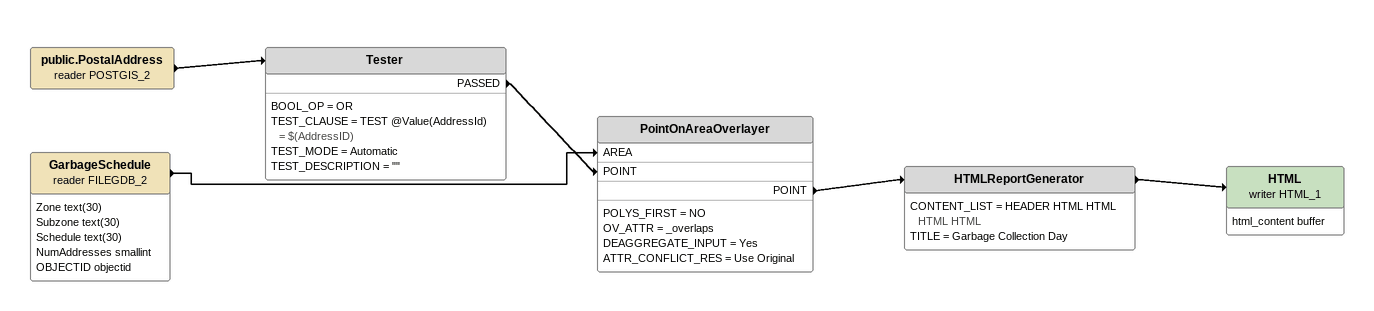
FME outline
public.PostalAddress (reader POSTGIS_2)
    -> Tester
Tester
    BOOL_OP = OR
    TEST_CLAUSE = TEST @Value(AddressId) = $(AddressID)
    TEST_MODE = Automatic
    TEST_DESCRIPTION = ""
    PASSED -> PointOnAreaOverlayer [POINT]
GarbageSchedule (reader FILEGDB_2)
    attributes: Zone text(30), Subzone text(30), Schedule text(30), NumAddresses smallint, OBJECTID objectid
    -> PointOnAreaOverlayer [AREA]
PointOnAreaOverlayer
    POLYS_FIRST = NO
    OV_ATTR = _overlaps
    DEAGGREGATE_INPUT = Yes
    ATTR_CONFLICT_RES = Use Original
    POINT -> HTMLReportGenerator
HTMLReportGenerator
    CONTENT_LIST = HEADER HTML HTML HTML HTML
    TITLE = Garbage Collection Day
    -> HTML (writer HTML_1)
HTML (writer HTML_1)
    attributes: html_content buffer
